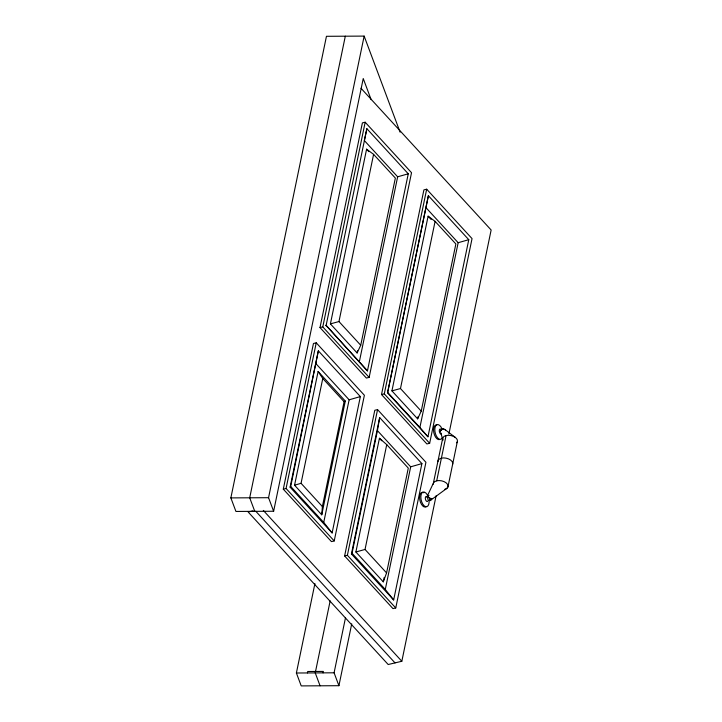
<?xml version="1.0" encoding="UTF-8"?>
<svg xmlns="http://www.w3.org/2000/svg" width="722" height="722" viewBox="0 0 722 722"><rect width="100%" height="100%" fill="white"/><g stroke="black" fill="none" stroke-linecap="round" stroke-linejoin="round"><path stroke-width="1.08" d="M367.444 370.9L326.055 325.324L367.444 370.9L408.264 173.794L366.866 128.706L364.33 140.528L397.651 176.809L359.375 361.605M387.561 392.804L428.381 195.698L468.777 239.695L427.956 436.792L387.561 392.804L428.381 195.698M321.741 514.813L322.391 506.537L344.096 401.712L345.296 401.071L318.113 371.46L294.558 485.211L321.741 514.813L345.296 401.071M427.65 497.088L428.976 495.256M290.1 487.169L290.713 486.475L318.339 350.82L360.359 396.586L332.12 532.935L290.1 487.169L318.339 350.82M351.424 553.954L352.038 553.26L377.435 430.628L379.664 417.605L421.901 463.605L393.661 599.955L351.424 553.954L379.664 417.605M371.135 99.654L363.238 78.536L273.629 511.248L235.932 511.447L230.859 497.9L326.452 36.299L364.15 36.1L400.123 132.216M345.306 36.199L249.704 497.801L254.776 511.347M273.629 511.248L268.557 497.702L364.15 36.1M283.295 489.164L313.456 343.482L316.236 342.815L364.384 395.259L334.223 540.94L331.443 541.599L283.295 489.164L286.065 488.496L334.223 540.94M286.065 488.496L316.236 342.815M319.999 327.553L362.39 122.875L365.17 122.217L411.531 172.711L369.15 377.389L366.37 378.048L319.999 327.553L322.779 326.895L369.15 377.389M322.779 326.895L365.17 122.217M326.046 325.812L366.866 128.706M330.414 323.88L366.595 149.174L373.59 154.355L395.349 178.054L360.729 345.251L357.11 352.959L330.414 323.88L338.961 321.552L360.729 345.251M322.391 506.537L301.056 483.307L322.77 378.481L318.113 371.46M338.961 321.552L373.59 154.355M357.11 352.959L357.561 350.757M332.12 532.935L323.736 522.439L349.132 399.808L316.11 363.843M351.722 623.862L338.916 685.701L301.218 685.9L296.39 673.003L314.909 583.593M307.41 672.94L307.707 671.496L323.366 671.415L323.068 672.859M330.162 600.866L315.243 672.904L320.063 685.801M344.62 555.949L374.79 410.267L377.561 409.609L425.926 462.279L395.755 607.96L392.985 608.619L344.62 555.949L347.39 555.29L395.755 607.96M347.39 555.29L377.561 409.609M381.514 394.546L423.904 189.868L426.684 189.209L472.044 238.612L429.653 443.29L426.873 443.949L381.514 394.546L384.294 393.887L429.653 443.29M384.294 393.887L426.684 189.209M355.883 551.996L379.438 438.254L386.739 444.635L408.291 468.1L386.577 572.925L383.283 581.842L355.883 551.996L365.034 549.46L386.739 444.635M391.929 390.873L428.11 216.167L435.095 221.347L455.862 243.955L421.233 411.152L417.623 418.85L391.929 390.873L400.475 388.544L421.233 411.152M338.916 685.701L334.087 672.805L345.522 617.617M400.475 388.544L435.095 221.347M383.283 581.842L384.194 577.419M417.623 418.85L418.074 416.657M393.661 599.955L385.277 589.459L410.674 466.827L377.435 430.628M427.956 436.792L419.888 427.505L458.154 242.709L425.845 207.521M442.776 437.875L433.399 483.126L426.765 497.16A2.59 0.893 30.5 0 1 427.668 496.944A2.59 0.875 30.9 0 1 430.835 498.767A2.59 0.875 30.9 0 1 430.366 499.922A2.59 0.893 30.5 0 1 429.852 499.795M436.711 480.807L446.079 435.546M253.025 510.842L248.16 512.006L388.192 664.52L401.829 661.271L436.097 495.815M448.885 434.057L491.141 230.002L361 88.264M447.92 487.088L457.288 441.828M431.982 498.37L430.366 499.922A2.608 2.356 71.8 0 1 429.238 498.297M431.097 499.895L447.234 488.081M294.558 485.211L301.056 483.307M349.132 399.808L360.359 396.586M410.674 466.827L421.901 463.605M397.651 176.809L408.264 173.794M458.154 242.709L468.777 239.695M230.859 497.9L268.557 497.702M296.39 673.003L334.087 672.805M444.716 429.355L455.104 437.279M366.595 149.174L368.888 151.674M428.11 216.167L431.133 219.461M387.57 392.317L419.888 427.505M379.438 438.254L381.721 440.736M322.77 378.481L344.096 401.712M365.034 549.46L386.577 572.925M290.713 486.475L323.736 522.439M352.038 553.26L385.277 589.459M263.313 510.418L401.829 661.271M255.732 511.212L395.015 662.895M440.844 432.875L442.911 440.194A7.554 4.386 11.7 0 1 450.736 435.519A7.554 4.386 11.7 0 1 456.611 442.83M429.121 501.98A7.554 3.863 76.6 0 1 424.085 505.752A7.554 3.863 76.6 0 1 421.152 494.57A7.554 3.863 76.6 0 1 427.207 494.678M427.947 500.915A2.59 1.327 76.6 0 1 426.088 500.734A2.59 1.327 76.6 0 1 425.438 497.314A2.59 1.327 76.6 0 1 427.171 496.898M430.411 498.667A2.59 1.327 76.6 0 1 428.597 500.481A2.59 1.327 76.6 0 1 428.065 496.104M437.902 461.629A7.554 4.386 11.7 0 1 446.052 458.145A7.554 4.386 11.7 0 1 452.604 464.454M433.218 484.254A7.554 4.386 11.7 0 1 444.147 481.655A7.554 4.386 11.7 0 1 444.608 489.408M426.512 506.42A7.554 3.863 76.6 0 1 419.825 499.931A7.554 3.863 76.6 0 1 423.895 492.756M442.442 437.676A7.554 3.863 76.6 0 1 436.422 436.142A7.554 3.863 76.6 0 1 435.889 425.511A7.554 3.863 76.6 0 1 441.999 428.895M441.368 434.039A2.59 1.327 76.6 0 1 439.328 431.287A2.59 1.327 76.6 0 1 440.772 429.157M441.566 430.104A2.59 1.327 76.6 0 1 443.75 429.382M440.546 431.828A2.59 1.886 -14.4 0 1 440.501 430.844M440.727 430.348A2.59 1.886 -14.4 0 1 441.629 429.518A2.59 1.895 -15.3 0 1 445.528 430.592M441.521 430.086A2.59 1.543 73.7 0 1 441.629 429.518M439.59 439.554A7.554 3.863 76.6 0 1 433.787 432.505A7.554 3.863 76.6 0 1 436.783 424.897"/></g></svg>
